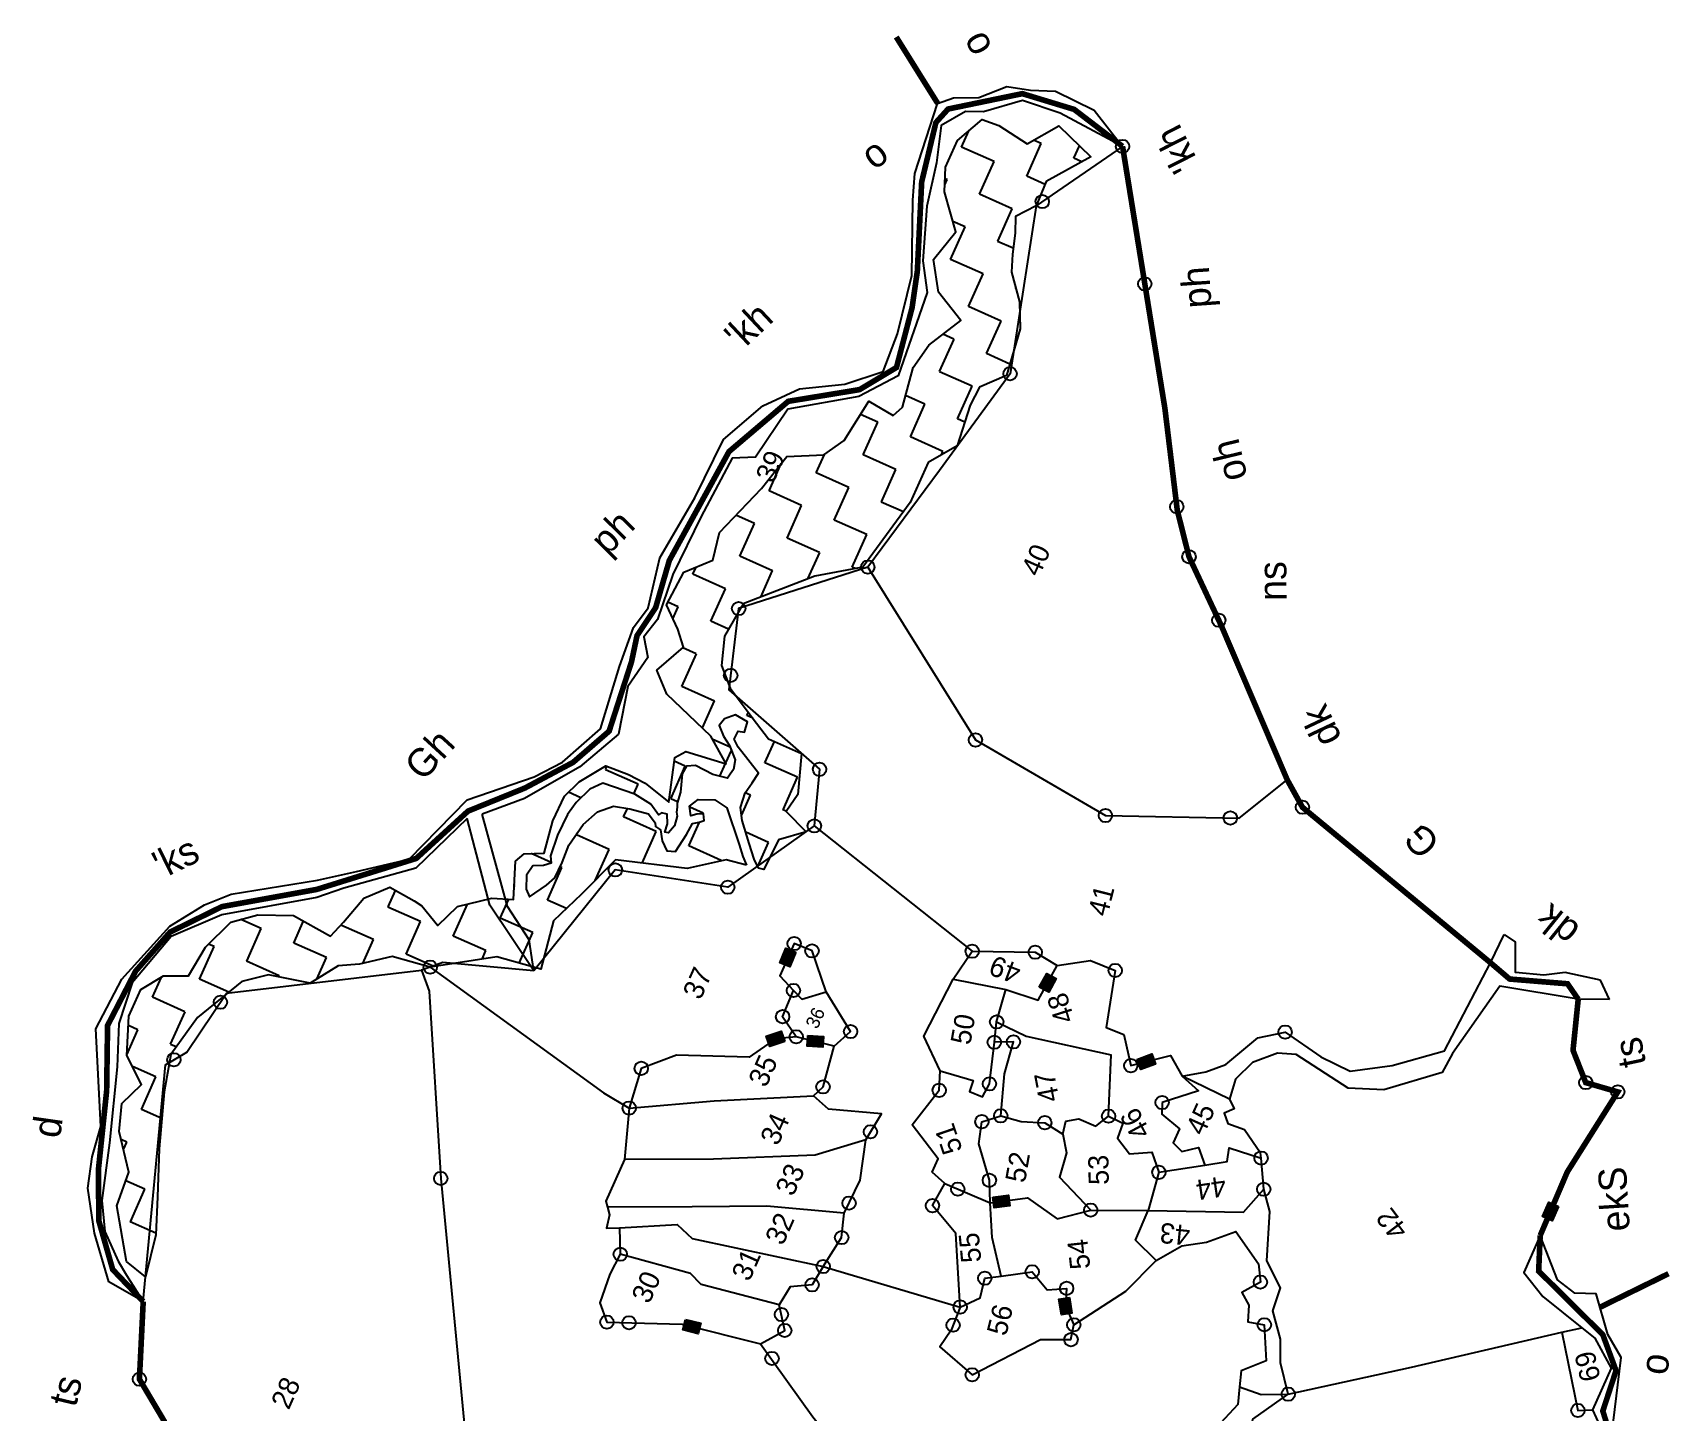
# Model space of a CAD drawing. Header units: metres. Extents: x 320588 to 323443, y 1845165 to 1849428.
# Drawn here: x 320801 to 322276, y 1848175 to 1849416 of the extents above; entities that cross this region are included whole.
import ezdxf

# ---------------------------------------------------------------- set-up
doc = ezdxf.new("R2010")
doc.units = ezdxf.units.M
doc.header["$LTSCALE"] = 0.3
doc.linetypes.add('DASHDOT', pattern=[1, 0.5, -0.25, 0, -0.25])
doc.linetypes.add('DIVIDE', pattern=[1.25, 0.5, -0.25, 0, -0.25, 0, -0.25])
for name, color, linetype in [('OFF', 1, 'Continuous'), ('POLY_HATCH', 12, 'Continuous'), ('POLY_PARCEL', 6, 'Continuous'), ('POLY_WATER', 4, 'Continuous'), ('SYM_LOGO', 1, 'Continuous'), ('SYM_STONE', 1, 'Continuous'), ('TEXT_MAPOUT', 7, 'Continuous'), ('TEXT_PARCEL', 7, 'Continuous'), ('V_BOUND_LINE', 7, 'Continuous'), ('V_BOUND_STREAM_LINE', 7, 'DASHDOT'), ('V_DIVIDE_LINE', 7, 'DIVIDE')]:
    doc.layers.add(name, color=color, linetype=linetype)
doc.styles.add('TEXT_MAP', font='', dxfattribs={"height": 1.8})
doc.styles.get('TEXT_MAP').set_extended_font_data('Kruti Dev 050')

# ---------------------------------------------------------------- blocks, each defined once
blk = doc.blocks.new('STONESQUAREFILLED')
blk.add_hatch(color=256).paths.add_polyline_path([(0.7, -0.48), (0.7, 0.48), (-0.7, 0.48), (-0.7, -0.48)])
blk.add_lwpolyline([(-0.7, 0.48), (0.7, 0.48), (0.7, -0.48), (-0.7, -0.48)], close=True)
blk = doc.blocks.new('STONE')
blk.add_circle((0, 0), 0.851)
blk = doc.blocks.new('RGDFG')
at = {"layer": 'POLY_HATCH'}
h = blk.add_hatch(dxfattribs=at)
h.set_pattern_fill('ZIGZAG', color=256, scale=10.350296, angle=66.6566, style=0)
h.set_pattern_definition([(66.6566, (323053.09, 1844612.276), (-17.15093, 43.19366), [32.8622, -32.8622]), (156.6566, (323066.11, 1844642.448), (-43.19366, -17.15093), [32.8622, -32.8622])])
h.paths.add_polyline_path([(321432.7, 1849016.9), (321409.7, 1848987.2), (321371.6, 1848946.2), (321365.7, 1848920.7), (321339.1, 1848909.2), (321323.5, 1848879), (321334.2, 1848856.5), (321339.8, 1848840), (321315.3, 1848818.7), (321324.9, 1848796.7), (321365.9, 1848758.6), (321380.4, 1848733.2), (321343.1, 1848744.2), (321332.9, 1848738.3), (321327.9, 1848697.1), (321305.9, 1848714.3), (321290.3, 1848722.3), (321269.4, 1848730), (321245.1, 1848715), (321231.6, 1848701.7), (321221.4, 1848678.7), (321213.6, 1848648.9), (321195.3, 1848647.9), (321187.3, 1848641.1), (321186.1, 1848605.9), (321166.1, 1848606.9), (321134.6, 1848598.8), (321116.7, 1848581), (321101.5, 1848599), (321094.5, 1848603.3), (321071.8, 1848615.7), (321048.2, 1848605.4), (321029.5, 1848582.9), (321017.7, 1848570.1), (320983.6, 1848588.7), (320950.5, 1848588.9), (320925.7, 1848581.7), (320902.9, 1848558.4), (320887.6, 1848531.8), (320864.6, 1848531.5), (320843.8, 1848518.8), (320833.1, 1848494.1), (320831.5, 1848457.8), (320845.5, 1848431.3), (320827.6, 1848413.5), (320825.4, 1848387.6), (320834.8, 1848350.4), (320824, 1848319.3), (320833.7, 1848267.9), (320851.4, 1848254.1), (320860.4, 1848292.8), (320861.6, 1848327.8), (320862.3, 1848372.3), (320866.3, 1848424.6), (320872, 1848459.2), (320896.1, 1848493.6), (320936.8, 1848527.1), (320961.2, 1848533.5), (320999.5, 1848526.3), (321025.1, 1848542.7), (321044.9, 1848544.4), (321074.9, 1848551.9), (321110, 1848542.6), (321171.3, 1848552.9), (321211.9, 1848542.1), (321223.1, 1848586.5), (321248.5, 1848611.5), (321279.6, 1848643.4), (321345.6, 1848636.2), (321381.3, 1848644.8), (321400.1, 1848640.2), (321396.8, 1848648), (321393.2, 1848659), (321381.3, 1848692.7), (321370.4, 1848700), (321354.8, 1848699.9), (321347, 1848693.9), (321348.4, 1848685), (321353.7, 1848686.4), (321360, 1848686.8), (321360.6, 1848680.8), (321356.2, 1848679.1), (321349.9, 1848677.7), (321344.5, 1848667.5), (321334.6, 1848652), (321326.5, 1848652.4), (321322.2, 1848661.6), (321320.7, 1848671.5), (321315.9, 1848674.7), (321315.7, 1848677.9), (321309.4, 1848686.3), (321292.1, 1848690.6), (321277, 1848693), (321262.2, 1848687.4), (321249.4, 1848675.8), (321236.4, 1848656.5), (321230.4, 1848640.3), (321223.8, 1848626.1), (321216.2, 1848619.5), (321200.6, 1848608.5), (321197.4, 1848615.6), (321197.8, 1848628.5), (321203.5, 1848636.9), (321213.1, 1848637.4), (321220.2, 1848639.6), (321219.6, 1848646.6), (321225.8, 1848665.7), (321234.6, 1848684.8), (321242.5, 1848695.9), (321255, 1848708.2), (321266.9, 1848714), (321296.5, 1848704.3), (321311.3, 1848695.3), (321318.5, 1848685.5), (321321.3, 1848687.4), (321326.5, 1848686.2), (321326.8, 1848677.2), (321324.5, 1848669.4), (321327.9, 1848668.9), (321333.3, 1848675.4), (321335.6, 1848684.3), (321335.2, 1848688.1), (321335.6, 1848692.7), (321335.6, 1848696.3), (321338.4, 1848706.5), (321340, 1848723.5), (321343.7, 1848730.7), (321352.2, 1848731.2), (321368, 1848723.3), (321381.7, 1848720), (321384.2, 1848723.6), (321387.2, 1848728.1), (321388.4, 1848736.9), (321383.2, 1848750), (321377.6, 1848758.7), (321373.4, 1848768.3), (321378.2, 1848774.6), (321388.2, 1848778.5), (321399.5, 1848772.1), (321396.8, 1848762.4), (321391, 1848763.3), (321387.3, 1848756.1), (321391, 1848748.8), (321400.1, 1848737.5), (321410.2, 1848724.9), (321404.3, 1848716), (321398.2, 1848706.7), (321393.9, 1848693), (321395.6, 1848681.3), (321402.5, 1848660.1), (321407.2, 1848645.6), (321411.4, 1848637.5), (321416.2, 1848636.3), (321429.5, 1848663.9), (321454.7, 1848671.6), (321436, 1848690), (321446.7, 1848705.8), (321449.6, 1848743.6), (321419.1, 1848756.7), (321407.9, 1848770.9), (321383.1, 1848802.9), (321374.8, 1848823.7), (321377.2, 1848850.7), (321394.1, 1848880.7), (321459.9, 1848906.9), (321503.8, 1848915.9), (321546.9, 1848975.8), (321562.9, 1849012.9), (321589.3, 1849028.6), (321600.9, 1849066.1), (321609.4, 1849082.8), (321634.1, 1849094.1), (321646.1, 1849137.1), (321645.1, 1849161.9), (321637.5, 1849189.3), (321638.2, 1849205.7), (321640.3, 1849225.2), (321640.5, 1849240.4), (321659.4, 1849250.5), (321668.5, 1849273), (321709.2, 1849296.3), (321679.3, 1849324.5), (321650.3, 1849307.6), (321624.2, 1849324), (321608.7, 1849329.4), (321586.2, 1849309.8), (321575.5, 1849285), (321574.7, 1849262.4), (321585.7, 1849225.8), (321565.6, 1849200), (321570.5, 1849169.8), (321591.3, 1849144.2), (321562.2, 1849121.1), (321548.1, 1849100.3), (321538.6, 1849063.6), (321530.2, 1849055.8), (321507.4, 1849068.8), (321485.3, 1849032.4), (321466.7, 1849018.8)])
at = {"layer": 'OFF'}
for points in [[(322098.9, 1848584.9), (322109.4, 1848577.9)], [(322196.7, 1848526.4), (322188, 1848544)], [(321847.8, 1848430.3), (321803.8, 1848450.8)]]:
    blk.add_lwpolyline(points, dxfattribs=at)
at = {"layer": 'POLY_HATCH'}
for points in [[(320851.4, 1848254.1), (320833.7, 1848267.9), (320824, 1848319.3), (320834.8, 1848350.4), (320825.4, 1848387.6), (320827.6, 1848413.5), (320845.5, 1848431.3), (320831.5, 1848457.8), (320833.1, 1848494.1), (320843.8, 1848518.8), (320864.6, 1848531.5), (320887.6, 1848531.8), (320902.9, 1848558.4), (320925.7, 1848581.7), (320950.5, 1848588.9), (320983.6, 1848588.7), (321017.7, 1848570.1), (321029.5, 1848582.9), (321048.2, 1848605.4), (321071.8, 1848615.7), (321094.5, 1848603.3), (321101.5, 1848599), (321116.7, 1848581), (321134.6, 1848598.8), (321166.1, 1848606.9), (321186.1, 1848605.9), (321187.3, 1848641.1), (321195.3, 1848647.9), (321213.6, 1848648.9), (321221.4, 1848678.7), (321231.6, 1848701.7), (321245.1, 1848715), (321269.4, 1848730), (321290.3, 1848722.3), (321305.9, 1848714.3), (321327.9, 1848697.1), (321332.9, 1848738.3), (321343.1, 1848744.2), (321380.4, 1848733.2), (321365.9, 1848758.6), (321324.9, 1848796.7), (321315.3, 1848818.7), (321339.8, 1848840), (321334.2, 1848856.5), (321323.5, 1848879), (321339.1, 1848909.2), (321365.7, 1848920.7), (321371.6, 1848946.2), (321409.7, 1848987.2), (321432.7, 1849016.9), (321466.7, 1849018.8), (321485.3, 1849032.4), (321507.4, 1849068.8), (321530.2, 1849055.8), (321538.6, 1849063.6), (321548.1, 1849100.3), (321562.2, 1849121.1), (321591.3, 1849144.2), (321570.5, 1849169.8), (321565.6, 1849200), (321585.7, 1849225.8), (321574.7, 1849262.4), (321575.5, 1849285), (321586.2, 1849309.8), (321608.7, 1849329.4), (321624.2, 1849324), (321650.3, 1849307.6), (321679.3, 1849324.5), (321709.2, 1849296.3), (321668.5, 1849273), (321659.4, 1849250.5), (321640.5, 1849240.4), (321640.3, 1849225.2), (321638.2, 1849205.7), (321637.5, 1849189.3), (321645.1, 1849161.9)], [(321645.1, 1849161.9), (321646.1, 1849137.1), (321634.1, 1849094.1)], [(321634.1, 1849094.1), (321609.4, 1849082.8), (321600.9, 1849066.1), (321589.3, 1849028.6)], [(321589.3, 1849028.6), (321562.9, 1849012.9), (321546.9, 1848975.8), (321503.8, 1848915.9), (321459.9, 1848906.9), (321394.1, 1848880.7), (321377.2, 1848850.7), (321374.8, 1848823.7), (321383.1, 1848802.9), (321407.9, 1848770.9), (321419.1, 1848756.7), (321449.6, 1848743.6)], [(321411.4, 1848637.5), (321407.2, 1848645.6), (321402.5, 1848660.1), (321395.6, 1848681.3), (321393.9, 1848693), (321398.2, 1848706.7), (321404.3, 1848716), (321410.2, 1848724.9), (321400.1, 1848737.5), (321391, 1848748.8), (321387.3, 1848756.1), (321391, 1848763.3), (321396.8, 1848762.4), (321399.5, 1848772.1), (321388.2, 1848778.5), (321378.2, 1848774.6), (321373.4, 1848768.3), (321377.6, 1848758.7), (321383.2, 1848750)], [(321383.2, 1848750), (321388.4, 1848736.9), (321387.2, 1848728.1), (321384.2, 1848723.6), (321381.7, 1848720), (321368, 1848723.3), (321352.2, 1848731.2), (321343.7, 1848730.7), (321340, 1848723.5), (321338.4, 1848706.5), (321335.6, 1848696.3), (321335.6, 1848692.7), (321335.2, 1848688.1), (321335.6, 1848684.3), (321333.3, 1848675.4), (321327.9, 1848668.9), (321324.5, 1848669.4), (321326.8, 1848677.2), (321326.5, 1848686.2), (321321.3, 1848687.4), (321318.5, 1848685.5), (321311.3, 1848695.3), (321296.5, 1848704.3), (321266.9, 1848714), (321255, 1848708.2), (321242.5, 1848695.9), (321234.6, 1848684.8), (321225.8, 1848665.7), (321219.6, 1848646.6), (321220.2, 1848639.6), (321213.1, 1848637.4), (321203.5, 1848636.9), (321197.8, 1848628.5), (321197.4, 1848615.6), (321200.6, 1848608.5), (321216.2, 1848619.5), (321223.8, 1848626.1), (321230.4, 1848640.3), (321236.4, 1848656.5), (321249.4, 1848675.8), (321262.2, 1848687.4), (321277, 1848693), (321292.1, 1848690.6), (321309.4, 1848686.3), (321315.7, 1848677.9), (321315.9, 1848674.7), (321320.7, 1848671.5), (321322.2, 1848661.6), (321326.5, 1848652.4), (321334.6, 1848652), (321344.5, 1848667.5), (321349.9, 1848677.7), (321356.2, 1848679.1), (321360.6, 1848680.8), (321360, 1848686.8), (321353.7, 1848686.4), (321348.4, 1848685), (321347, 1848693.9), (321354.8, 1848699.9), (321370.4, 1848700), (321381.3, 1848692.7), (321393.2, 1848659), (321396.8, 1848648), (321400.1, 1848640.2)], [(321449.6, 1848743.6), (321446.7, 1848705.8), (321436, 1848690), (321454.7, 1848671.6)], [(321454.7, 1848671.6), (321429.5, 1848663.9), (321416.2, 1848636.3), (321411.4, 1848637.5)], [(321400.1, 1848640.2), (321381.3, 1848644.8), (321345.6, 1848636.2), (321279.6, 1848643.4), (321248.5, 1848611.5), (321223.1, 1848586.5), (321211.9, 1848542.1), (321171.3, 1848552.9), (321110, 1848542.6)], [(321110, 1848542.6), (321074.9, 1848551.9), (321044.9, 1848544.4), (321025.1, 1848542.7), (320999.5, 1848526.3)], [(320999.5, 1848526.3), (320961.2, 1848533.5), (320936.8, 1848527.1), (320896.1, 1848493.6), (320872, 1848459.2), (320866.3, 1848424.6), (320862.3, 1848372.3), (320861.6, 1848327.8), (320860.4, 1848292.8), (320851.4, 1848254.1)]]:
    blk.add_lwpolyline(points, dxfattribs=at)
at = {"layer": 'POLY_PARCEL'}
for points in [[(321738.3, 1849306.3), (321659.4, 1849250.5), (321637.3, 1849095.6), (321573.5, 1849005.6), (321508.5, 1848916)], [(321508.5, 1848916), (321390, 1848876.3), (321382, 1848801.4), (321466.4, 1848729.2), (321462.2, 1848677)], [(321508.5, 1848916), (321609.6, 1848758), (321730.2, 1848689.9), (321853.4, 1848689.1), (321897.3, 1848724.8)], [(321462.2, 1848677), (321383.2, 1848619.6), (321279.4, 1848634.2), (321205.5, 1848540.5)], [(321462.2, 1848677), (321609.1, 1848563.4)], [(321475, 1848524.5), (321461.5, 1848561.9), (321444.9, 1848568.4), (321432, 1848538.5), (321444.9, 1848525.3)], [(321591.7, 1848537.4), (321609.1, 1848563.4)], [(321609.1, 1848563.4), (321667.1, 1848563.3), (321687.6, 1848551.4)], [(321110, 1848542.6), (321102.1, 1848539.6)], [(321205.5, 1848540.5), (321121.7, 1848547), (321110, 1848542.6)], [(321110, 1848542.6), (321271.2, 1848428.9), (321294.9, 1848415.1)], [(321640.6, 1848528.6), (321670.5, 1848519.2), (321687.6, 1848551.4)], [(321687.6, 1848551.4), (321718.2, 1848556.3), (321741, 1848547.4), (321733.4, 1848494.6), (321749.7, 1848488.5), (321756.4, 1848459.9), (321793, 1848469.8), (321803.8, 1848450.8)], [(320849.5, 1848231.4), (320867.3, 1848449.7), (320886.8, 1848461.6), (320922.7, 1848516.3), (321102.1, 1848539.6)], [(321102.1, 1848539.6), (321109.3, 1848520.4), (321122.1, 1848348.1), (321149, 1848100.4), (321163.3, 1847876.1)], [(321581, 1848452.9), (321565.5, 1848484.8), (321591.7, 1848537.4)], [(321591.7, 1848537.4), (321640.6, 1848528.6)], [(321632.4, 1848498.7), (321640.6, 1848528.6)], [(321447.9, 1848482.6), (321435.2, 1848501), (321444.9, 1848525.3)], [(321444.9, 1848525.3), (321452.6, 1848517.4), (321475, 1848524.5)], [(321483.1, 1848474.5), (321498, 1848488.1), (321475, 1848524.5)], [(321630.5, 1848479.9), (321632.4, 1848498.7)], [(321632.4, 1848498.7), (321659.6, 1848485.8), (321738.1, 1848469.5)], [(321447.9, 1848482.6), (321428.9, 1848480.5), (321404.7, 1848463.2), (321338, 1848464.2), (321305.6, 1848451.8), (321294.9, 1848415.1)], [(321483.1, 1848474.5), (321447.9, 1848482.6)], [(321464.4, 1848428.4), (321473.2, 1848436.8), (321483.1, 1848474.5)], [(321581, 1848452.9), (321611.3, 1848444.5), (321608.1, 1848434.2), (321620.1, 1848429.6), (321626.5, 1848441.5), (321630.5, 1848479.9)], [(321637.2, 1848412.2), (321640.3, 1848451), (321648.1, 1848480.4), (321630.5, 1848479.9)], [(321736.5, 1848413.2), (321738.1, 1848469.5)], [(321586.6, 1848349.1), (321574.7, 1848359.5), (321580, 1848371.8), (321555.9, 1848402.8), (321580.3, 1848435), (321581, 1848452.9)], [(321803.8, 1848450.8), (321819, 1848437.6), (321785.7, 1848426.3)], [(321294.9, 1848415.1), (321373, 1848422.7), (321464.4, 1848428.4)], [(321513.1, 1848388.7), (321527.4, 1848412.8), (321478.6, 1848416.4), (321464.4, 1848428.4)], [(321785.7, 1848426.3), (321785.6, 1848415.5), (321802.1, 1848402.2), (321796.5, 1848389.2), (321804.3, 1848381.5), (321819.6, 1848385.4), (321825.7, 1848369.2)], [(321847.8, 1848430.3), (321852.3, 1848421.2), (321843, 1848417.2), (321846.5, 1848407.8), (321861.8, 1848402.4), (321877, 1848381.1)], [(321294.9, 1848415.1), (321291.2, 1848367.6)], [(321628.4, 1848331.9), (321627.5, 1848352.7), (321617.3, 1848386.2), (321619.9, 1848406.6), (321637.2, 1848412.2)], [(321637.2, 1848412.2), (321656, 1848407.2), (321677.9, 1848406.4), (321694.5, 1848396.1)], [(321694.5, 1848396.1), (321697.1, 1848408), (321709.2, 1848410.2), (321725, 1848403.9), (321736.5, 1848413.2)], [(321736.5, 1848413.2), (321749.8, 1848406.9), (321745, 1848392.9), (321756.2, 1848378.8), (321776.7, 1848380.4), (321783.5, 1848362)], [(321694.5, 1848396.1), (321698.2, 1848379), (321692.1, 1848356.3), (321721.2, 1848326.4)], [(321513.1, 1848388.7), (321466.7, 1848373.8), (321373.1, 1848369.1), (321291.2, 1848367.6)], [(321494.1, 1848320.7), (321508.5, 1848351.3), (321513.1, 1848388.7)], [(321825.7, 1848369.2), (321846.2, 1848372.7), (321848, 1848385.5), (321877.5, 1848376.3)], [(321877.5, 1848376.3), (321877, 1848381.1)], [(321880.3, 1848347.6), (321877.5, 1848376.3)], [(321291.2, 1848367.6), (321274.5, 1848329), (321276.1, 1848323.7)], [(321783.5, 1848362), (321774.2, 1848326.8)], [(321783.5, 1848362), (321825.7, 1848369.2)], [(321602.1, 1848235.7), (321597.3, 1848303.4), (321575.4, 1848328.7), (321586.6, 1848349.1)], [(321586.6, 1848349.1), (321628.4, 1848331.9)], [(321774.2, 1848326.8), (321862, 1848326.3), (321880.3, 1848347.6)], [(321905.2, 1848159.2), (321897.8, 1848188), (321897.4, 1848209.8), (321890.1, 1848235.8), (321896.8, 1848257.1), (321883.9, 1848281.8), (321886.2, 1848327.1), (321880.3, 1848347.6)], [(321628.4, 1848331.9), (321662.7, 1848336.9), (321690.5, 1848318.1), (321721.2, 1848326.4)], [(321639.4, 1848264.7), (321630.7, 1848300), (321628.4, 1848331.9)], [(321276.1, 1848323.7), (321278.1, 1848316.5), (321275.4, 1848304.1), (321287.3, 1848304.8)], [(321494.1, 1848320.7), (321422.9, 1848326.3), (321354.1, 1848325), (321276.1, 1848323.7)], [(321475.4, 1848271.4), (321492.1, 1848298.3), (321494.1, 1848320.7)], [(321721.2, 1848326.4), (321774.2, 1848326.8)], [(321782.1, 1848280.8), (321762.7, 1848299.3), (321774.2, 1848326.8)], [(321287.3, 1848304.8), (321340.4, 1848308.3), (321354.4, 1848295.8), (321475.4, 1848271.4)], [(321287.3, 1848304.8), (321288.4, 1848280.4)], [(321782.1, 1848280.8), (321805.6, 1848294.6), (321828.3, 1848298.3), (321855, 1848308.5), (321876.2, 1848278.8), (321878.3, 1848262.1), (321861.3, 1848252.4), (321867.9, 1848240.8), (321867.1, 1848225.3), (321882.4, 1848222.8), (321884.5, 1848189.6), (321861.7, 1848180.1), (321860.3, 1848165.3)], [(321288.4, 1848280.4), (321279.1, 1848261.9), (321270.2, 1848235.4), (321276.8, 1848217.7), (321346.1, 1848216.8), (321418.7, 1848199.4)], [(321435.4, 1848235.7), (321363.1, 1848253.4), (321353.3, 1848263.4), (321288.4, 1848280.4)], [(321475.4, 1848271.4), (321465.4, 1848254.4), (321445.1, 1848252.2), (321435.4, 1848235.7)], [(321475.4, 1848271.4), (321602.1, 1848235.7)], [(321706.9, 1848220.6), (321754.5, 1848252.2), (321782.1, 1848280.8)], [(321602.1, 1848235.7), (321620.4, 1848244.5), (321624.4, 1848262.5), (321639.4, 1848264.7)], [(321639.4, 1848264.7), (321668, 1848269), (321681.9, 1848252.5), (321699.9, 1848254.1), (321699, 1848237.7), (321706.9, 1848220.6)], [(321418.7, 1848199.4), (321440.7, 1848212.1), (321435.4, 1848235.7)], [(321602.1, 1848235.7), (321594, 1848214.2), (321583.8, 1848198.7), (321613.9, 1848173.4), (321676.3, 1848206.8), (321704.5, 1848206.9), (321706.9, 1848220.6)], [(321905.2, 1848159.2), (322018.5, 1848185.6), (322156.4, 1848219.4)], [(322156.4, 1848219.4), (322174.8, 1848223.8)], [(322156.4, 1848219.4), (322172.2, 1848147.5), (322185.8, 1848148.2)], [(321418.7, 1848199.4), (321467.7, 1848132.9), (321554.7, 1848025.8)], [(321860.3, 1848165.3), (321858.9, 1848149.1), (321843.2, 1848131.8), (321830.7, 1848127.3), (321817.1, 1848106.7), (321800.2, 1848102.9), (321806.3, 1848084.4), (321807.2, 1848056.5)], [(321860.3, 1848165.3), (321880.4, 1848158.7), (321905.2, 1848159.2)], [(321876.6, 1847995.6), (321866.3, 1848029.1), (321856.9, 1848047.4), (321859, 1848078), (321852, 1848090.3), (321876.3, 1848086.6), (321878.4, 1848099.9), (321870.5, 1848118.8), (321872.8, 1848135.7), (321905.2, 1848159.2)]]:
    blk.add_lwpolyline(points, dxfattribs=at)
at = {"layer": 'POLY_WATER'}
for points in [[(320849.5, 1848231.4), (320817.7, 1848249), (320803.8, 1848293.8), (320797.1, 1848335), (320800.8, 1848363.9), (320808.5, 1848392.2), (320802.8, 1848481.8), (320826, 1848527.9), (320869.6, 1848577.3), (320901.5, 1848597.4), (320925.8, 1848607.4), (321005.1, 1848621.5), (321040.9, 1848629.9), (321089.3, 1848641.8), (321142, 1848697.2), (321203.5, 1848719), (321229.5, 1848732.8), (321264, 1848763.9), (321281, 1848821.5), (321293.4, 1848857.8), (321306.7, 1848875.9), (321316.7, 1848922.1), (321348.5, 1848977.7), (321374, 1849031.7), (321409.8, 1849063.4), (321443.4, 1849079.4), (321485.3, 1849084.1), (321520.4, 1849096.1), (321533.3, 1849131), (321545.6, 1849185.1), (321545.6, 1849254.5), (321547.2, 1849278.8), (321567.5, 1849343.8), (321582, 1849349.2), (321605.5, 1849349.6), (321631.1, 1849360.2), (321653, 1849356.9), (321676, 1849356.4), (321711.9, 1849339.2), (321738.3, 1849306.3)], [(321738.3, 1849306.3), (321680.6, 1849336.1), (321645.5, 1849347.3), (321609.8, 1849336.6), (321593.2, 1849336.6), (321570.9, 1849323.5), (321567.1, 1849289), (321558.6, 1849248.9), (321555.8, 1849198.5), (321559.9, 1849169.5), (321534.3, 1849092.3), (321498.3, 1849072.9), (321433, 1849060.6), (321403.8, 1849016), (321382.2, 1849014.8), (321354.5, 1848960.7), (321329, 1848906.8), (321315.5, 1848865.4), (321303, 1848849.2), (321307, 1848830.3), (321288.7, 1848803.2), (321280.9, 1848759.4), (321245.4, 1848728.7), (321194.9, 1848698.9), (321156.2, 1848683.9)], [(321142.3, 1848679.9), (321095.6, 1848633.5), (321029.7, 1848614.2), (321004.8, 1848605.5), (320917.5, 1848588.3), (320871, 1848567.8), (320835.8, 1848524.8), (320824, 1848487.1), (320822.7, 1848447.1), (320816.7, 1848377), (320810.1, 1848323.9), (320813.3, 1848295.3), (320826, 1848268.2), (320833.8, 1848255.4), (320849.5, 1848231.4)], [(321205.5, 1848540.5), (321164.1, 1848600.3), (321142.3, 1848679.9)], [(321205.5, 1848540.5), (321200.8, 1848568.7), (321180.4, 1848599.2), (321156.2, 1848683.9)], [(322086.7, 1848558.7), (322098.9, 1848584.9)], [(322188, 1848544), (322155.4, 1848550.7), (322135.8, 1848548.1), (322109.7, 1848550.1), (322109.4, 1848577.9)], [(321803.8, 1848450.8), (321825.7, 1848455), (321843.9, 1848462.2), (321873.1, 1848487), (321898.2, 1848492.6), (321931.4, 1848470.3), (321958.6, 1848457.3), (321997.1, 1848462.9), (322045.2, 1848477.1), (322086.7, 1848558.7)], [(322167.8, 1848526.2), (322095.5, 1848537.3), (322052.6, 1848474.7), (322043.4, 1848457.3), (321989.9, 1848440.4), (321956.9, 1848441.6), (321908.7, 1848472.1), (321891.5, 1848473.2), (321868.4, 1848464.3), (321853.2, 1848448.6), (321847.8, 1848430.3)], [(322196.7, 1848526.4), (322167.8, 1848526.2)], [(322135.5, 1848308.2), (322120.8, 1848274), (322138.7, 1848252.2), (322174.8, 1848223.8)], [(322216.9, 1847582.3), (322217.6, 1847597.4), (322196.4, 1847655), (322185.2, 1847694.1), (322174.7, 1847746.1), (322179.7, 1847764.2), (322177, 1847829.7), (322193.9, 1847834.1), (322221.8, 1847850.8), (322235.7, 1847922.3), (322251.9, 1847996.6), (322237.9, 1848042.6), (322239.6, 1848083.7), (322217.9, 1848109.5), (322205, 1848136.2), (322211.5, 1848196.8), (322198.9, 1848217.8), (322187.7, 1848255), (322168.2, 1848255.4), (322151.9, 1848267.7), (322135.5, 1848308.2)], [(322174.8, 1848223.8), (322187.1, 1848214.4), (322202.4, 1848186.7), (322185.8, 1848148.2)], [(322185.8, 1848148.2), (322192.6, 1848133.6), (322201.5, 1848095.4), (322217.1, 1848090.1), (322229.4, 1848079.6), (322232.1, 1848000.9), (322223.3, 1847934.7), (322223.9, 1847912.3), (322221.8, 1847885.6), (322209.2, 1847858.6), (322171.8, 1847835.5)]]:
    blk.add_lwpolyline(points, dxfattribs=at)
at = {"layer": 'V_BOUND_LINE', "const_width": 5.18}
for points in [[(321897.3, 1848724.8), (321834.9, 1848865.8), (321804.2, 1848929.2), (321792.9, 1848971.8), (321780.3, 1849065.6), (321760.4, 1849179.9), (321738.3, 1849306.3)], [(322086.7, 1848558.7), (321911.6, 1848699.8), (321897.3, 1848724.8)], [(322135.5, 1848308.2), (322159.7, 1848367), (322205.3, 1848441.3), (322175.7, 1848449.5), (322163.6, 1848479.1), (322167.8, 1848526.2)], [(320849.5, 1848231.4), (320846.9, 1848159.8), (320870.1, 1848121.7), (320823.7, 1847989.6), (320772.7, 1847887.8), (320775.2, 1847879)]]:
    blk.add_lwpolyline(points, dxfattribs=at)
at = {"layer": 'V_BOUND_STREAM_LINE', "ltscale": 10, "const_width": 5.18}
for points in [[(321738.3, 1849306.3), (321693.3, 1849339.8), (321645.4, 1849353.7), (321577.2, 1849338.7), (321566.1, 1849326.1), (321553.7, 1849271.3), (321550.7, 1849188.9), (321546.3, 1849155.4), (321532.6, 1849100.1), (321498.9, 1849079.3), (321433.3, 1849067.7), (321379.3, 1849020.7), (321325.6, 1848919.8), (321313.5, 1848876.1), (321296.7, 1848850.2), (321291.9, 1848825.9), (321272.1, 1848761.9), (321239.3, 1848732.8), (321195.2, 1848708.6), (321143.1, 1848686.7), (321095.9, 1848642.5), (321004.5, 1848612.8), (320917.5, 1848595.9), (320870.1, 1848571.9), (320838.7, 1848535.5), (320813.5, 1848485.1), (320813.4, 1848425), (320806.7, 1848352.1), (320807.7, 1848305.1), (320821, 1848260.5), (320849.5, 1848231.4)], [(322167.8, 1848526.2), (322157.8, 1848540.3), (322104.4, 1848544), (322086.7, 1848558.7)], [(322216.9, 1847582.3), (322173.3, 1847714), (322175.6, 1847771), (322174.3, 1847833.4), (322215.5, 1847856.5), (322225.3, 1847882.8), (322241.7, 1848000), (322232.5, 1848082.1), (322206.7, 1848111.8), (322195.2, 1848147.3), (322206.9, 1848184.6), (322194.3, 1848217.6), (322134.5, 1848275.4), (322135.5, 1848308.2)]]:
    blk.add_lwpolyline(points, dxfattribs=at)
at = {"layer": 'V_DIVIDE_LINE', "ltscale": 10, "const_width": 5.18}
for points in [[(321567.5, 1849343.8), (321528.6, 1849404.4)], [(322191.4, 1848242.8), (322254.1, 1848274.5)]]:
    blk.add_lwpolyline(points, dxfattribs=at)
at = {"layer": 'SYM_STONE'}
for name, p, xscale, yscale, zscale, rotation in [('STONE', (321738.3, 1849306.3), 7.245207014765816, 7.245207014765816, 7.245207014765816, 66.65656508673668), ('STONE', (321665, 1849254.5), 7.245207014765816, 7.245207014765816, 7.245207014765816, 66.65656508673668), ('STONE', (321760.4, 1849179.9), 7.245207014765816, 7.245207014765816, 7.245207014765816, 66.65656508673668), ('STONE', (321637.3, 1849095.6), 7.245207014765816, 7.245207014765816, 7.245207014765816, 66.65656508673668), ('STONE', (321792.4, 1848975.1), 7.245207014765816, 7.245207014765816, 7.245207014765816, 66.65656508673668), ('STONE', (321804.2, 1848929.2), 7.245207014765816, 7.245207014765816, 7.245207014765816, 66.65656508673668), ('STONE', (321508.5, 1848916), 7.245207014765816, 7.245207014765816, 7.245207014765816, 66.65656508673668), ('STONE', (321390, 1848876.3), 7.245207014765816, 7.245207014765816, 7.245207014765816, 66.65656508673668), ('STONE', (321832.4, 1848871), 7.245207014765816, 7.245207014765816, 7.245207014765816, 66.65656508673668), ('STONE', (321383.4, 1848814.6), 7.245207014765816, 7.245207014765816, 7.245207014765816, 66.65656508673668), ('STONE', (321609.6, 1848758), 7.245207014765816, 7.245207014765816, 7.245207014765816, 66.65656508673668), ('STONE', (321466.4, 1848729.2), 7.245207014765816, 7.245207014765816, 7.245207014765816, 66.65656508673668), ('STONE', (321730.2, 1848689.9), 7.245207014765816, 7.245207014765816, 7.245207014765816, 66.65656508673668), ('STONE', (321845.3, 1848689.1), 7.245207014765816, 7.245207014765816, 7.245207014765816, 66.65656508673668), ('STONE', (321911.6, 1848699.8), 7.245207014765816, 7.245207014765816, 7.245207014765816, 66.65656508673668), ('STONE', (321462.2, 1848677), 7.245207014765816, 7.245207014765816, 7.245207014765816, 66.65656508673668), ('STONE', (321279.4, 1848634.2), 7.245207014765816, 7.245207014765816, 7.245207014765816, 66.65656508673668), ('STONE', (321383.2, 1848619.6), 7.245207014765816, 7.245207014765816, 7.245207014765816, 66.65656508673668), ('STONE', (321444.9, 1848568.4), 7.245207014765816, 7.245207014765816, 7.245207014765816, 66.65656508673668), ('STONESQUAREFILLED', (321439.3, 1848555.5), 10.35029573537974, 10.35029573537974, 10.35029573537974, 249.2896469897528), ('STONE', (321461.5, 1848561.9), 7.245207014765816, 7.245207014765816, 7.245207014765816, 66.65656508673668), ('STONE', (321609.1, 1848563.4), 7.245207014765816, 7.245207014765816, 7.245207014765816, 66.65656508673668), ('STONE', (321667.1, 1848563.3), 7.245207014765816, 7.245207014765816, 7.245207014765816, 66.65656508673668), ('STONE', (321110, 1848542.6), 7.245207014765816, 7.245207014765816, 7.245207014765816, 66.65656508673668), ('STONESQUAREFILLED', (321679, 1848535.2), 10.35029573537974, 10.35029573537974, 10.35029573537974, 62.14950175329083), ('STONE', (321741, 1848547.4), 7.245207014765816, 7.245207014765816, 7.245207014765816, 66.65656508673668), ('STONE', (321444.9, 1848525.3), 7.245207014765816, 7.245207014765816, 7.245207014765816, 66.65656508673668), ('STONE', (320917.2, 1848507.9), 7.245207014765816, 7.245207014765816, 7.245207014765816, 66.65656508673668), ('STONE', (321435.2, 1848501), 7.245207014765816, 7.245207014765816, 7.245207014765816, 66.65656508673668), ('STONE', (321632.4, 1848498.7), 7.245207014765816, 7.245207014765816, 7.245207014765816, 66.65656508673668), ('STONE', (321898.2, 1848492.6), 7.245207014765816, 7.245207014765816, 7.245207014765816, 66.65656508673668), ('STONESQUAREFILLED', (321428.9, 1848480.5), 10.35029573537974, 10.35029573537974, 10.35029573537974, 199.6460912575719), ('STONE', (321447.9, 1848482.6), 7.245207014765816, 7.245207014765816, 7.245207014765816, 66.65656508673668), ('STONESQUAREFILLED', (321465.6, 1848478.6), 10.35029573537974, 10.35029573537974, 10.35029573537974, 356.8919087466708), ('STONE', (321498, 1848488.1), 7.245207014765816, 7.245207014765816, 7.245207014765816, 66.65656508673668), ('STONE', (321630.5, 1848479.9), 7.245207014765816, 7.245207014765816, 7.245207014765816, 66.65656508673668), ('STONE', (321648.1, 1848480.4), 7.245207014765816, 7.245207014765816, 7.245207014765816, 66.65656508673668), ('STONE', (321756.4, 1848459.9), 7.245207014765816, 7.245207014765816, 7.245207014765816, 66.65656508673668), ('STONESQUAREFILLED', (321770.6, 1848463.7), 10.35029573537974, 10.35029573537974, 10.35029573537974, 20.88098423997085), ('STONE', (320875, 1848454.4), 7.245207014765816, 7.245207014765816, 7.245207014765816, 66.65656508673668), ('STONE', (321305.6, 1848451.8), 7.245207014765816, 7.245207014765816, 7.245207014765816, 66.65656508673668), ('STONE', (322175.7, 1848449.5), 7.245207014765816, 7.245207014765816, 7.245207014765816, 66.65656508673668), ('STONE', (321473.2, 1848436.8), 7.245207014765816, 7.245207014765816, 7.245207014765816, 66.65656508673668), ('STONE', (321580.3, 1848435), 7.245207014765816, 7.245207014765816, 7.245207014765816, 66.65656508673668), ('STONE', (321626.5, 1848441.5), 7.245207014765816, 7.245207014765816, 7.245207014765816, 66.65656508673668), ('STONE', (322205.3, 1848441.3), 7.245207014765816, 7.245207014765816, 7.245207014765816, 66.65656508673668), ('STONE', (321294.9, 1848415.1), 7.245207014765816, 7.245207014765816, 7.245207014765816, 66.65656508673668), ('STONE', (321785.7, 1848426.3), 7.245207014765816, 7.245207014765816, 7.245207014765816, 66.65656508673668), ('STONE', (321619.9, 1848406.6), 7.245207014765816, 7.245207014765816, 7.245207014765816, 66.65656508673668), ('STONE', (321637.2, 1848412.2), 7.245207014765816, 7.245207014765816, 7.245207014765816, 66.65656508673668), ('STONE', (321677.9, 1848406.4), 7.245207014765816, 7.245207014765816, 7.245207014765816, 66.65656508673668), ('STONE', (321736.5, 1848413.2), 7.245207014765816, 7.245207014765816, 7.245207014765816, 66.65656508673668), ('STONE', (321517.4, 1848396), 7.245207014765816, 7.245207014765816, 7.245207014765816, 66.65656508673668), ('STONE', (321877.5, 1848376.3), 7.245207014765816, 7.245207014765816, 7.245207014765816, 66.65656508673668), ('STONE', (321783.5, 1848362), 7.245207014765816, 7.245207014765816, 7.245207014765816, 66.65656508673668), ('STONE', (321122.1, 1848348.1), 7.245207014765816, 7.245207014765816, 7.245207014765816, 66.65656508673668), ('STONE', (321598.5, 1848344.2), 7.245207014765816, 7.245207014765816, 7.245207014765816, 66.65656508673668), ('STONE', (321627.5, 1848352.7), 7.245207014765816, 7.245207014765816, 7.245207014765816, 66.65656508673668), ('STONE', (321880.3, 1848347.6), 7.245207014765816, 7.245207014765816, 7.245207014765816, 66.65656508673668), ('STONE', (321498.5, 1848330.1), 7.245207014765816, 7.245207014765816, 7.245207014765816, 66.65656508673668), ('STONE', (321575.4, 1848328.7), 7.245207014765816, 7.245207014765816, 7.245207014765816, 66.65656508673668), ('STONESQUAREFILLED', (321638.8, 1848333.4), 10.35029573537974, 10.35029573537974, 10.35029573537974, 8.282217019004001), ('STONE', (321721.2, 1848326.4), 7.245207014765816, 7.245207014765816, 7.245207014765816, 66.65656508673668), ('STONESQUAREFILLED', (322144.7, 1848330.4), 10.35029573537974, 10.35029573537974, 10.35029573537974, 247.2314835538946), ('STONE', (321492.1, 1848298.3), 7.245207014765816, 7.245207014765816, 7.245207014765816, 66.65656508673668), ('STONE', (321288.4, 1848280.4), 7.245207014765816, 7.245207014765816, 7.245207014765816, 66.65656508673668), ('STONE', (321475.4, 1848271.4), 7.245207014765816, 7.245207014765816, 7.245207014765816, 66.65656508673668), ('STONE', (321624.4, 1848262.5), 7.245207014765816, 7.245207014765816, 7.245207014765816, 66.65656508673668), ('STONE', (321668, 1848269), 7.245207014765816, 7.245207014765816, 7.245207014765816, 66.65656508673668), ('STONE', (321465.4, 1848254.4), 7.245207014765816, 7.245207014765816, 7.245207014765816, 66.65656508673668), ('STONE', (321699.9, 1848254.1), 7.245207014765816, 7.245207014765816, 7.245207014765816, 66.65656508673668), ('STONE', (321878.3, 1848262.1), 7.245207014765816, 7.245207014765816, 7.245207014765816, 66.65656508673668), ('STONE', (321602.1, 1848235.7), 7.245207014765816, 7.245207014765816, 7.245207014765816, 66.65656508673668), ('STONESQUAREFILLED', (321699, 1848237.7), 10.35029573537974, 10.35029573537974, 10.35029573537974, 279.8279451800756), ('STONE', (321276.8, 1848217.7), 7.245207014765816, 7.245207014765816, 7.245207014765816, 66.65656508673668), ('STONE', (321297.2, 1848217.4), 7.245207014765816, 7.245207014765816, 7.245207014765816, 66.65656508673668), ('STONE', (321437.5, 1848226.7), 7.245207014765816, 7.245207014765816, 7.245207014765816, 66.65656508673668), ('STONE', (321595.8, 1848218.9), 7.245207014765816, 7.245207014765816, 7.245207014765816, 66.65656508673668), ('STONE', (321706.9, 1848220.6), 7.245207014765816, 7.245207014765816, 7.245207014765816, 66.65656508673668), ('STONE', (321882.4, 1848222.8), 7.245207014765816, 7.245207014765816, 7.245207014765816, 66.65656508673668), ('STONESQUAREFILLED', (321355.2, 1848214.6), 10.35029573537974, 10.35029573537974, 10.35029573537974, 346.5128567217295), ('STONE', (321440.7, 1848212.1), 7.245207014765816, 7.245207014765816, 7.245207014765816, 66.65656508673668), ('STONE', (321704.5, 1848206.9), 7.245207014765816, 7.245207014765816, 7.245207014765816, 66.65656508673668), ('STONE', (321429.3, 1848186.2), 7.245207014765816, 7.245207014765816, 7.245207014765816, 66.65656508673668), ('STONE', (321613.9, 1848173.4), 7.245207014765816, 7.245207014765816, 7.245207014765816, 66.65656508673668), ('STONE', (320846.9, 1848159.8), 7.245207014765816, 7.245207014765816, 7.245207014765816, 66.65656508673668), ('STONE', (321905.2, 1848159.2), 7.245207014765816, 7.245207014765816, 7.245207014765816, 66.65656508673668), ('STONE', (322172.2, 1848147.5), 7.245207014765816, 7.245207014765816, 7.245207014765816, 66.65656508673668)]:
    blk.add_blockref(name, p, dxfattribs=dict(at, xscale=xscale, yscale=yscale, zscale=zscale, rotation=rotation))
at = {"layer": 'TEXT_MAPOUT', "style": 'TEXT_MAP'}
for s, height, rotation, p in [('o', 25.9, 118.7619, (321617.9, 1849395.9)), ("'kh", 25.88, 117.6457, (321809.7, 1849291)), ('o', 25.9, 38.0632, (321510, 1849280.9)), ('ph', 25.88, 94.7122, (321822.3, 1849159.1)), ("'kh", 25.88, 43.8374, (321389.1, 1849112.4)), ('oh', 25.88, 104.2055, (321857.4, 1849002.9)), ('ph', 25.88, 46.1139, (321268.7, 1848922.6)), ('ns', 25.88, 91.0852, (321894.6, 1848889.7)), ('dk', 25.88, 116.0352, (321947.5, 1848763.9)), ('Gh', 25.88, 48.2338, (321101.2, 1848712.7)), ('G', 25.9, 132.679, (322040.1, 1848669)), ("'ks", 25.88, 26.871, (320861.7, 1848620.1)), ('dk', 25.88, 141.715, (322170.1, 1848592.7)), ('ts', 25.88, 102.6646, (322231.4, 1848467.4)), ('d', 25.9, 82.5912, (320770.9, 1848380)), ('ekS', 25.88, 94.2859, (322218.1, 1848313.7)), ('o', 25.9, 82.5993, (322253.9, 1848180.2)), ('ts', 25.88, 77.2689, (320788.6, 1848132.4))]:
    blk.add_text(s, height=height, rotation=rotation, dxfattribs=at).set_placement(p)
at = {"layer": 'TEXT_PARCEL', "style": 'TEXT_MAP'}
for s, height, rotation, p in [('39', 18.63, 66.6566, (321420.5, 1848991.3)), ('40', 18.63, 66.6566, (321666.2, 1848908.1)), ('41', 18.63, 76.5155, (321733.1, 1848596.1)), ('49', 18.63, 160.0254, (321655.7, 1848550.8)), ('37', 18.63, 66.6566, (321359.3, 1848514.6)), ('48', 18.63, 108.27, (321704.4, 1848501.6)), ('36', 12.42, 66.6566, (321467.3, 1848489.3)), ('50', 18.63, 80.6833, (321608.3, 1848476.4)), ('35', 18.63, 66.6566, (321420.7, 1848434.7)), ('47', 18.63, 101.6295, (321691.1, 1848427.4)), ('45', 18.63, 66.6566, (321824.2, 1848395.3)), ('34', 18.63, 66.6566, (321432.3, 1848381.2)), ('46', 18.63, 119.0684, (321776, 1848398.7)), ('51', 18.63, 109.5152, (321602.7, 1848380.2)), ('52', 18.63, 80.6833, (321660.3, 1848350)), ('53', 18.63, 91.6579, (321737.6, 1848350)), ('33', 18.63, 66.6566, (321446.9, 1848334.8)), ('44', 18.63, 188.9506, (321844.1, 1848359.4)), ('42', 18.63, 128.029, (322014.6, 1848311.8)), ('32', 18.63, 66.6566, (321438, 1848289.4)), ('55', 18.63, 95.9969, (321621.1, 1848277.6)), ('43', 18.63, 175.1037, (321813.6, 1848313.3)), ('54', 18.63, 96.8953, (321721.6, 1848272.9)), ('31', 18.63, 66.6566, (321407.5, 1848255.9)), ('30', 18.63, 66.6566, (321315.6, 1848234.2)), ('56', 18.63, 76.9543, (321644.7, 1848208.8)), ('69', 18.63, 104.2056, (322193, 1848177)), ('28', 18.63, 66.6566, (320984.8, 1848132.5))]:
    blk.add_text(s, height=height, rotation=rotation, dxfattribs=at).set_placement(p)

msp = doc.modelspace()

# ---------------------------------------------------------------- block references
at = {"layer": 'SYM_LOGO', "xscale": 0.977064271651382, "yscale": 0.977064271651382, "zscale": 0.977064271651382, "rotation": 359.2861025100409}
msp.add_blockref('RGDFG', (-15065.5, 46479.4), dxfattribs=at)

doc.saveas('drawing.dxf')
